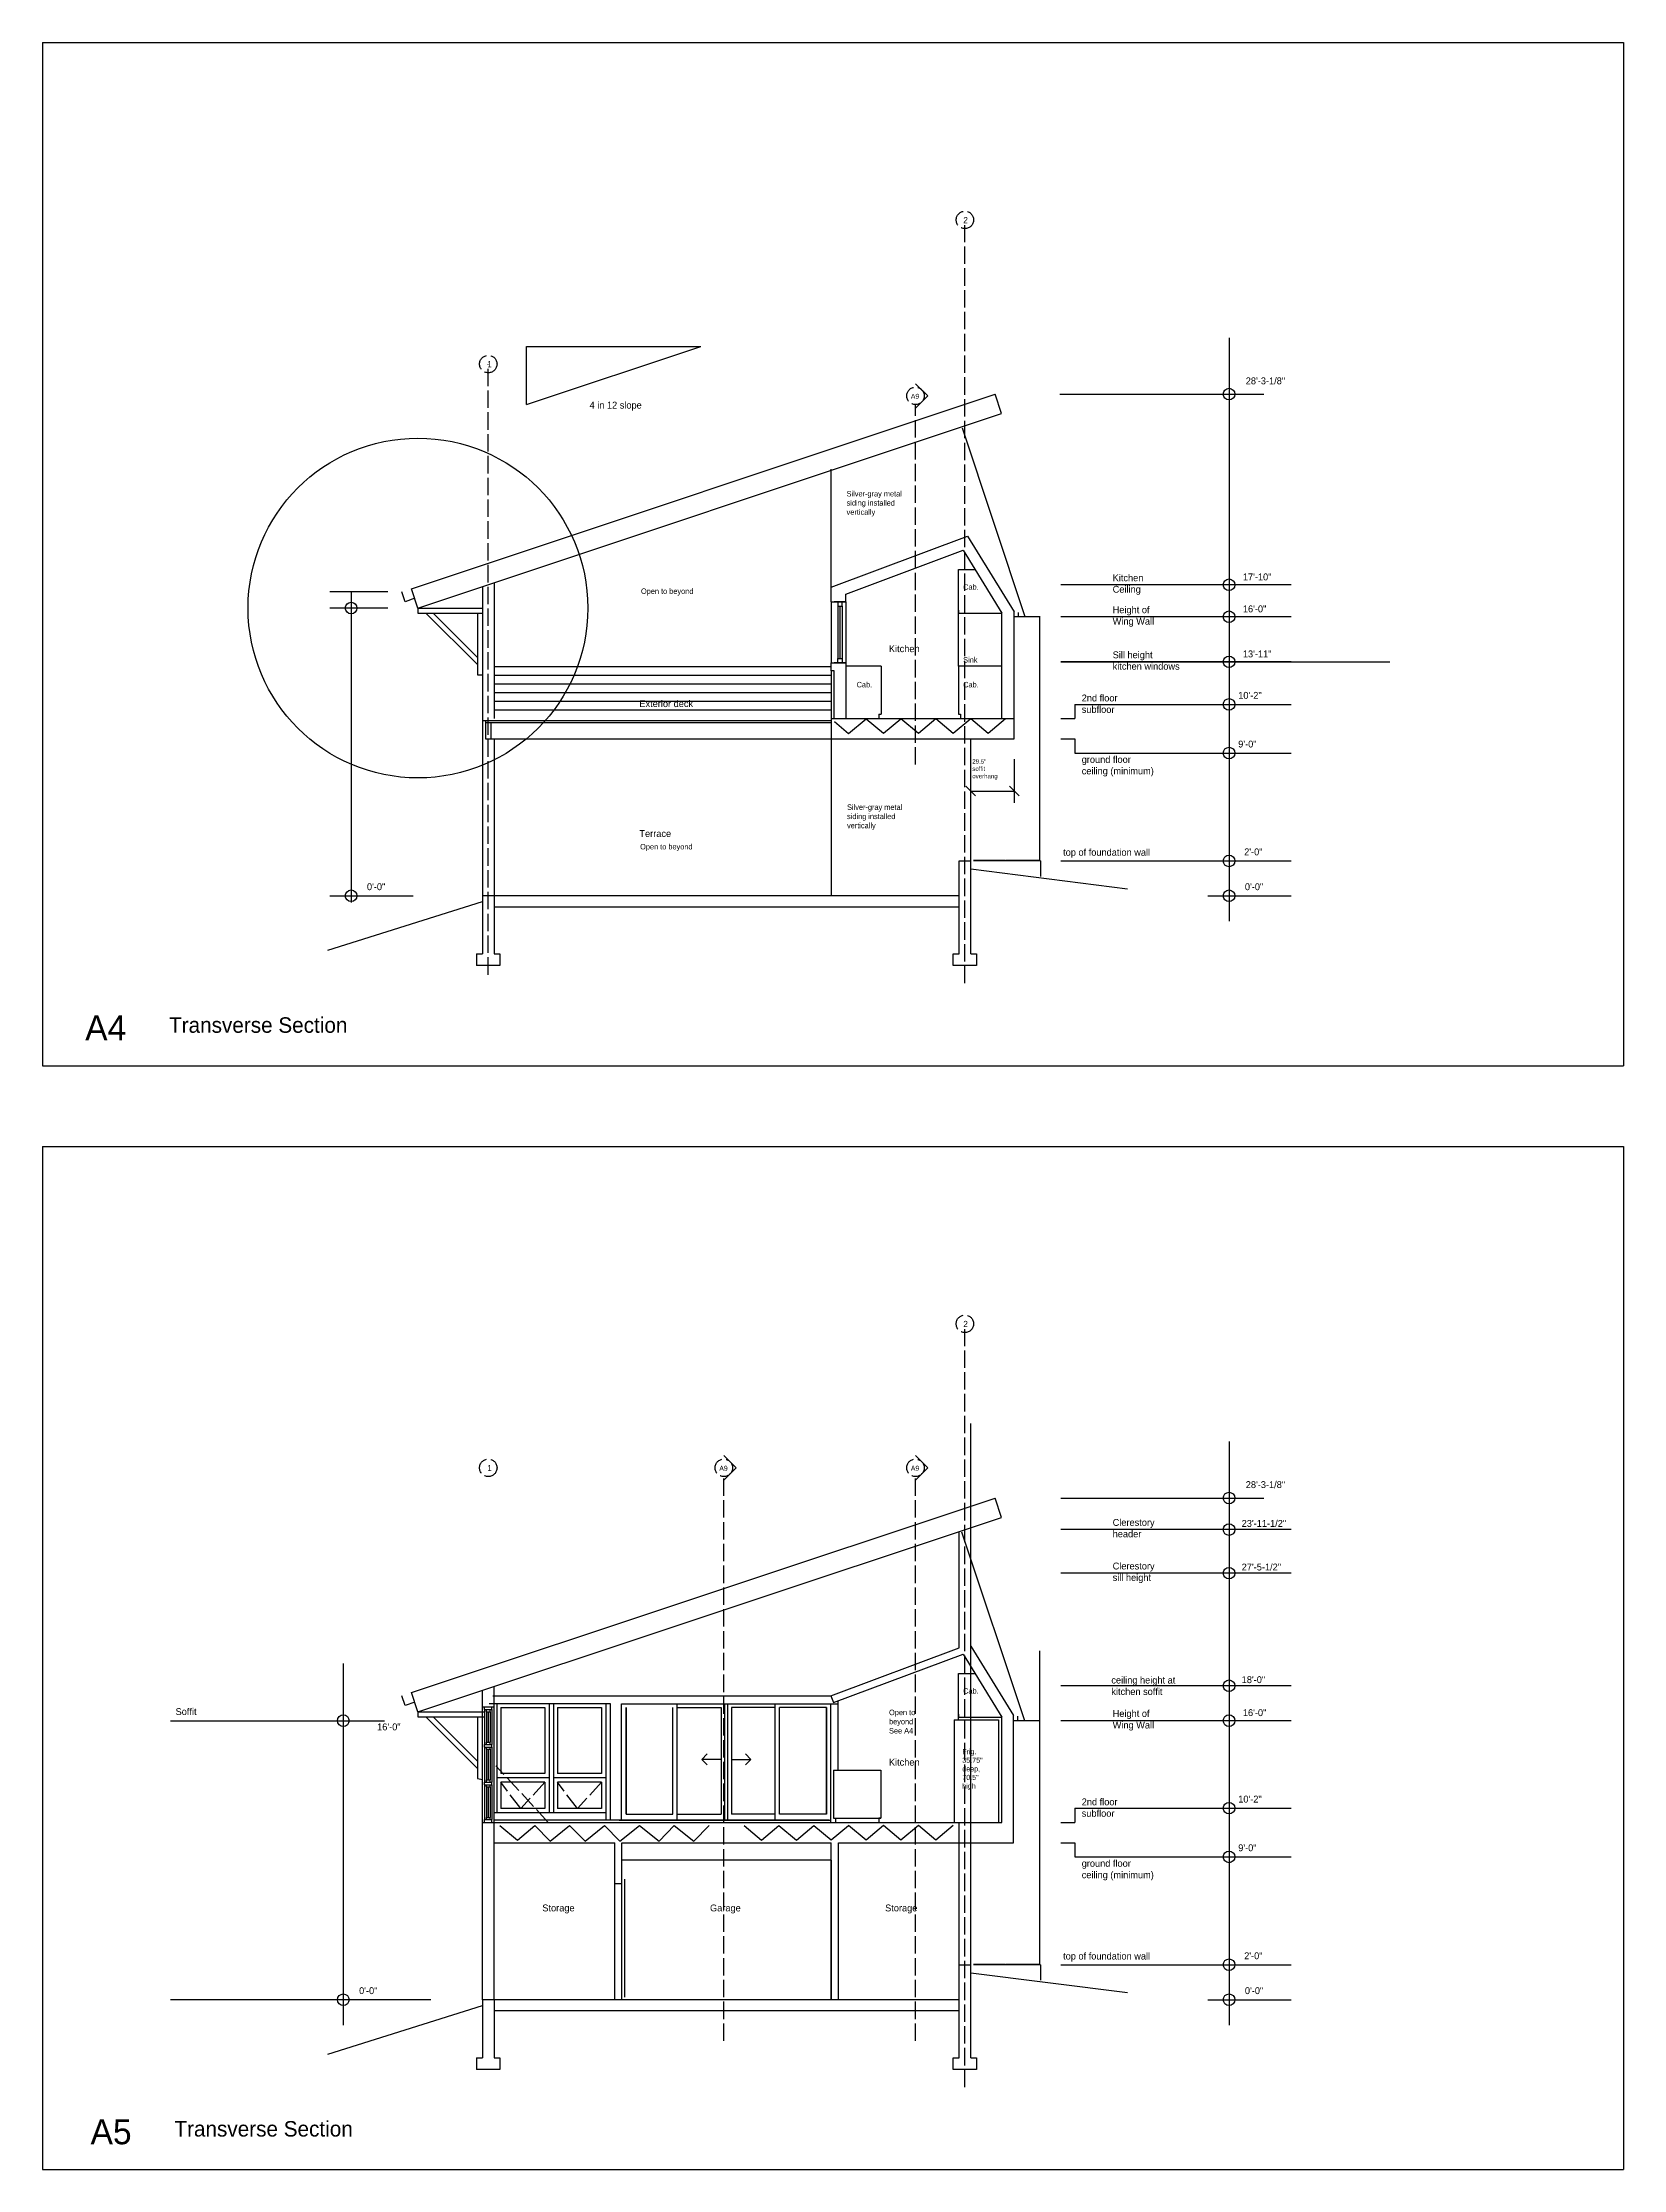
# Model space of a CAD drawing. Header units: inches. Extents: x -173 to 6851, y -1067 to 3486.
# Drawn here: x 2166 to 3254, y 1971 to 3434 of the extents above; entities that cross this region are included whole.
import ezdxf

# ---------------------------------------------------------------- set-up
doc = ezdxf.new("R2010")
doc.units = ezdxf.units.IN
doc.header["$MEASUREMENT"] = 0
doc.linetypes.add('ACAD_ISO02W100', pattern=[15, 12, -3])
for name, color, linetype in [('blocks', 251, 'Continuous'), ('const', 7, 'Continuous'), ('e1', 7, 'Continuous'), ('e2', 251, 'Continuous'), ('glassSwing', 172, 'ACAD_ISO02W100'), ('grid', 252, 'ACAD_ISO02W100'), ('millwork', 253, 'Continuous'), ('soffit', 253, 'ACAD_ISO02W100'), ('walls', 7, 'Continuous')]:
    doc.layers.add(name, color=color, linetype=linetype)

msp = doc.modelspace()

# ---------------------------------------------------------------- linework, layer by layer
for p, q in [((2166, 3434.3), (3254, 3434.3)), ((2166, 3434.3), (2166, 2730.3)), ((3254, 3434.3), (3254, 2730.3)), ((2166, 3235.3), (2166, 2730.3)), ((2796.8, 2871.2), (2804.8, 2871.2)), ((2166, 2730.3), (2836.2, 2730.3)), ((2166, 2730.3), (3254, 2730.3)), ((2166, 2674.8), (3254, 2674.8)), ((2166, 2674.8), (2166, 1970.8)), ((3254, 2674.8), (3254, 1970.8)), ((2166, 2475.8), (2166, 1970.8)), ((2796.8, 2111.6), (2804.8, 2111.6)), ((2166, 1970.8), (2836.2, 1970.8)), ((2166, 1970.8), (3254, 1970.8))]:
    msp.add_line(p, q)
at = {"layer": 'blocks'}
for p, q in [((2806.8, 2871.7), (2828.3, 2871.7)), ((2828.8, 2871.7), (2852.3, 2871.7)), ((2806.8, 2112.1), (2828.3, 2112.1)), ((2828.8, 2112.1), (2852.3, 2112.1))]:
    msp.add_line(p, q, dxfattribs=at)
at = {"layer": 'e1'}
for p, q in [((2708.8, 3059.6), (2802.6, 3094.7)), ((2802.6, 3094.7), (2834.8, 3042.7)), ((2718.8, 3054.8), (2799.5, 3085)), ((2799.5, 3085), (2826.3, 3041.7)), ((2796.3, 3041.7), (2796.3, 3071.7)), ((2796.3, 3071.7), (2807.7, 3071.7)), ((2708.9, 3049.6), (2718.8, 3049.6)), ((2718.8, 3049.6), (2710.8, 3049.6)), ((2713.3, 3049.6), (2713.3, 3046.6)), ((2713.3, 3046.6), (2716.3, 3046.6)), ((2714.8, 3046.6), (2714.8, 3010.6)), ((2716.3, 3046.6), (2716.3, 3049.6)), ((2796.3, 3043.7), (2796.3, 3041.7)), ((2796.3, 3041.7), (2826.3, 3041.7)), ((2837.8, 3039.2), (2834.8, 3039.2)), ((2837.8, 3039.2), (2837.8, 3042.2)), ((2708.8, 3007.6), (2719.1, 3007.6)), ((2710.8, 3002.1), (2708.8, 3002.1)), ((2718.8, 3007.6), (2710.9, 3007.6)), ((2713.3, 3007.6), (2713.3, 3010.6)), ((2713.3, 3010.6), (2716.3, 3010.6)), ((2716.3, 3010.6), (2716.3, 3007.6)), ((2743.1, 3005.2), (2719.1, 3005.2)), ((2743.1, 3005.2), (2743.1, 2972.2)), ((2826.3, 3005.2), (2796.3, 3005.2)), ((2796.3, 3005.2), (2796.3, 2972.2)), ((2741.6, 2972.2), (2743.1, 2972.2)), ((2741.6, 2972.2), (2741.6, 2969.2)), ((2796.3, 2972.2), (2797.8, 2972.2)), ((2797.8, 2972.2), (2797.8, 2969.2)), ((2708.8, 2967.7), (2470.8, 2967.7)), ((2470.8, 2967.7), (2470.8, 2955.2)), ((2708.8, 2966.2), (2470.8, 2966.2)), ((2474.8, 2955.2), (2474.8, 2966.2)), ((2708.8, 2969.2), (2708.8, 2955.2)), ((2796.8, 2329.8), (2796.8, 2409.8)), ((2804.8, 2330.8), (2804.8, 2412.5)), ((2708.5, 2296.7), (2796.8, 2329.8)), ((2804.8, 2330.8), (2834.3, 2283.1)), ((2710.3, 2292.1), (2799.5, 2325.4)), ((2799.5, 2325.4), (2826.3, 2282.1)), ((2796.3, 2282.1), (2796.3, 2312.1)), ((2796.3, 2312.1), (2807.7, 2312.1)), ((2708.5, 2296.7), (2710.3, 2292.1)), ((2796.3, 2284.1), (2796.3, 2282.1)), ((2793.4, 2280.1), (2823.9, 2280.1)), ((2793.4, 2280.1), (2793.4, 2209.6)), ((2796.3, 2282.1), (2826.3, 2282.1)), ((2823.9, 2280.1), (2823.9, 2209.6)), ((2837.3, 2279.6), (2834.3, 2279.6)), ((2837.3, 2279.6), (2837.3, 2282.6)), ((2710.3, 2245.6), (2710.3, 2212.6)), ((2710.3, 2245.6), (2743, 2245.6)), ((2743, 2245.6), (2743, 2212.6)), ((2710.3, 2212.6), (2711.8, 2212.6)), ((2711.8, 2212.6), (2711.8, 2209.6)), ((2743, 2212.6), (2741.5, 2212.6)), ((2741.5, 2212.6), (2741.5, 2209.6)), ((2559.8, 2087.6), (2559.8, 2167.6)), ((2564.8, 2087.6), (2564.8, 2167.6)), ((2708.8, 2087.6), (2708.8, 2179.6)), ((2713.8, 2087.6), (2713.8, 2179.6))]:
    msp.add_line(p, q, dxfattribs=at)
at = {"layer": 'e2'}
for p, q in [((2982.6, 3231.2), (2982.6, 2829.8)), ((2866.1, 3192.4), (3006.5, 3192.4)), ((2842.3, 3039.2), (2799.1, 3168.9)), ((3025.4, 3061.2), (2866.9, 3061.2)), ((2403.7, 3056.3), (2363.7, 3056.3)), ((2403.7, 3045.2), (2363.7, 3045.2)), ((2378.4, 3056.3), (2378.4, 2842.6)), ((2424.4, 3045.2), (2468.8, 3045.2)), ((2708.8, 3049.6), (2708.8, 3007.6)), ((2713.3, 3046.6), (2713.3, 3010.6)), ((2716.3, 3046.6), (2716.3, 3010.6)), ((2718.8, 3049.6), (2718.8, 3007.6)), ((2424.4, 3041.7), (2468.8, 3041.7)), ((2796.3, 3005.2), (2796.3, 3041.7)), ((2852.3, 3039.2), (2836.3, 3039.2)), ((2852.6, 3039.2), (2836.3, 3039.2)), ((2852.3, 2871.7), (2852.3, 3039.2)), ((3025.4, 3039.2), (2866.9, 3039.2)), ((2476.8, 3005.1), (2708.8, 3005.1)), ((2708.8, 3002.1), (2708.8, 2969.2)), ((2866.9, 3008.2), (3093.3, 3008.2)), ((3025.4, 3008.2), (2866.9, 3008.2)), ((2476.8, 2999.1), (2708.8, 2999.1)), ((2476.8, 2993.1), (2708.8, 2993.1)), ((2476.8, 2987.1), (2708.8, 2987.1)), ((2476.8, 2981.1), (2708.8, 2981.1)), ((2476.8, 2975.1), (2708.8, 2975.1)), ((2876.5, 2978.9), (3025.4, 2978.9)), ((2876.5, 2978.9), (2876.5, 2969.2)), ((2470.8, 2967.7), (2468.8, 2967.7)), ((2711, 2967.1), (2720.8, 2958.9)), ((2720.8, 2958.9), (2732.8, 2968.9)), ((2732.8, 2968.9), (2744.8, 2959.2)), ((2744.8, 2959.2), (2756.8, 2968.9)), ((2756.8, 2969.2), (2768.8, 2959.2)), ((2768.8, 2959.2), (2780.8, 2969.2)), ((2780.8, 2969.2), (2792.8, 2959.2)), ((2792.8, 2959.2), (2804.8, 2969.2)), ((2804.8, 2969.2), (2816.8, 2959.2)), ((2816.8, 2959.2), (2828.8, 2969.2)), ((2866.9, 2969.2), (2876.5, 2969.2)), ((2474.8, 2955.2), (2708.8, 2955.2)), ((2708.8, 2955.2), (2708.8, 2847.2)), ((2804.8, 2871.2), (2804.8, 2955.2)), ((2866.9, 2955.2), (2876.5, 2955.2)), ((2876.5, 2955.2), (2876.5, 2945.4)), ((2876.5, 2945.4), (3025.4, 2945.4)), ((2834.8, 2941.2), (2834.8, 2911.2)), ((2801.4, 2922.6), (2808.2, 2915.9)), ((2804.8, 2919.3), (2834.8, 2919.3)), ((2831.4, 2922.6), (2838.2, 2915.9)), ((2852.8, 2871.2), (2806.8, 2871.2)), ((2852.8, 2871.2), (2852.8, 2860.5)), ((2866.9, 2871.2), (3025.4, 2871.2)), ((2363.7, 2847.2), (2421.2, 2847.2)), ((2967.9, 2847.2), (3025.4, 2847.2)), ((2804.8, 2195.6), (2804.8, 2484.2)), ((2982.6, 2471.6), (2982.6, 2070.2)), ((2866.9, 2432.8), (3006.5, 2432.8)), ((2842.1, 2279.6), (2798.8, 2409.4)), ((3025.4, 2411.1), (2866.9, 2411.1)), ((3025.4, 2381.1), (2866.9, 2381.1)), ((2852.3, 2112.1), (2852.3, 2327.6)), ((2373, 2319), (2373, 2070.2)), ((3025.4, 2303.6), (2866.9, 2303.6)), ((2890.9, 2303.6), (2876.5, 2303.6)), ((2424.4, 2285.7), (2470.3, 2285.7)), ((2470.3, 2287.3), (2470.3, 2263.3)), ((2471.6, 2285.8), (2471.6, 2264.8)), ((2557, 2291.2), (2473.3, 2291.2)), ((2474.1, 2285.8), (2474.1, 2264.8)), ((2475.3, 2287.3), (2475.3, 2263.3)), ((2476, 2296.7), (2708.5, 2296.7)), ((2551.5, 2291.2), (2476.3, 2291.2)), ((2479, 2216.1), (2479, 2291.2)), ((2481.5, 2288.7), (2511.8, 2288.7)), ((2481.5, 2288.7), (2481.5, 2243.2)), ((2511.8, 2288.7), (2511.8, 2243.2)), ((2515, 2216.1), (2515, 2290.9)), ((2518, 2216.1), (2518, 2290.9)), ((2520.5, 2288.7), (2520.5, 2243.2)), ((2520.5, 2288.7), (2550.8, 2288.7)), ((2550.8, 2288.7), (2550.8, 2243.2)), ((2554, 2211.2), (2554, 2291.2)), ((2557, 2211.2), (2557, 2291.2)), ((2564.5, 2291.2), (2713.3, 2291.2)), ((2564.5, 2211.2), (2564.5, 2291.2)), ((2567.7, 2215.2), (2567.7, 2288.7)), ((2567.7, 2288.7), (2567.7, 2215.2)), ((2599.9, 2215.2), (2599.9, 2288.7)), ((2602.9, 2211.2), (2602.9, 2291.2)), ((2602.9, 2288.7), (2633.1, 2288.7)), ((2633.1, 2288.7), (2633.1, 2215.2)), ((2635.6, 2211.2), (2635.6, 2291.2)), ((2637.6, 2211.2), (2637.6, 2291.2)), ((2640.1, 2288.7), (2640.1, 2215.2)), ((2670.2, 2288.7), (2640.1, 2288.7)), ((2670.2, 2211.2), (2670.2, 2291.2)), ((2673.2, 2215.2), (2673.2, 2288.7)), ((2705.5, 2288.7), (2673.2, 2288.7)), ((2705.5, 2215.2), (2705.5, 2288.7)), ((2705.5, 2288.7), (2705.5, 2215.2)), ((2708.3, 2291.2), (2708.3, 2209.6)), ((2713.3, 2293.2), (2713.3, 2245.6)), ((2254, 2279.6), (2393.1, 2279.6)), ((2393.1, 2279.6), (2401.3, 2279.6)), ((2424.4, 2282.2), (2470.3, 2282.2)), ((2796.3, 2280.1), (2796.3, 2282.1)), ((2852.3, 2279.6), (2834.3, 2279.6)), ((2852.6, 2279.6), (2836.3, 2279.6)), ((3025.4, 2279.6), (2866.9, 2279.6)), ((2470.3, 2261.4), (2470.3, 2237.4)), ((2471.6, 2259.9), (2471.6, 2238.9)), ((2474.1, 2259.9), (2474.1, 2238.9)), ((2475.3, 2261.4), (2475.3, 2237.4)), ((2619.7, 2252.9), (2623.4, 2256.7)), ((2653.5, 2252.9), (2649.8, 2256.7)), ((2515, 2240.2), (2479, 2240.2)), ((2511.8, 2243.2), (2481.5, 2243.2)), ((2554, 2240.2), (2518, 2240.2)), ((2550.8, 2243.2), (2520.5, 2243.2)), ((2633.1, 2252.9), (2619.7, 2252.9)), ((2619.7, 2252.9), (2623.4, 2249.2)), ((2640.1, 2252.9), (2653.5, 2252.9)), ((2653.5, 2252.9), (2649.8, 2249.2)), ((2470.3, 2235.5), (2470.3, 2211.5)), ((2471.6, 2234), (2471.6, 2213)), ((2474.1, 2234), (2474.1, 2213)), ((2475.3, 2235.5), (2475.3, 2211.5)), ((2511.8, 2237.2), (2481.5, 2237.2)), ((2481.5, 2237.2), (2481.5, 2219.1)), ((2511.8, 2237.2), (2511.8, 2219.1)), ((2520.5, 2237.2), (2520.5, 2219.1)), ((2550.8, 2237.2), (2520.5, 2237.2)), ((2550.8, 2237.2), (2550.8, 2219.1)), ((2554, 2216.1), (2476.5, 2216.1)), ((2707.4, 2211.2), (2476.6, 2211.2)), ((2562.8, 2211.2), (2476.8, 2211.2)), ((2511.8, 2219.1), (2481.5, 2219.1)), ((2550.8, 2219.1), (2520.5, 2219.1)), ((2562.8, 2211.2), (2708.3, 2211.2)), ((2567.7, 2215.2), (2599.9, 2215.2)), ((2602.9, 2215.2), (2633.1, 2215.2)), ((2670.2, 2215.2), (2640.1, 2215.2)), ((2705.5, 2215.2), (2673.2, 2215.2)), ((2708.3, 2212.6), (2708.3, 2209.6)), ((2711.8, 2212.6), (2741.5, 2212.6)), ((2741.5, 2212.6), (2743, 2212.6)), ((2876.5, 2219.4), (3025.4, 2219.4)), ((2876.5, 2219.4), (2876.5, 2209.6)), ((2480.8, 2207.4), (2492.8, 2197.4)), ((2492.8, 2197.4), (2504.8, 2207.4)), ((2504.8, 2207.4), (2515.4, 2196.8)), ((2515.4, 2196.8), (2528.8, 2207.4)), ((2528.8, 2207.4), (2539.4, 2196.8)), ((2539.4, 2196.8), (2552.8, 2207.4)), ((2552.8, 2207.4), (2563.4, 2196.8)), ((2563.4, 2196.8), (2576.8, 2207.4)), ((2576.8, 2207.4), (2590.3, 2196.8)), ((2590.3, 2196.8), (2600.8, 2207.4)), ((2600.8, 2207.4), (2614.3, 2196.8)), ((2614.3, 2196.8), (2624.8, 2207.4)), ((2648.8, 2207.4), (2660.8, 2197.4)), ((2660.8, 2197.4), (2672.8, 2207.4)), ((2672.8, 2207.4), (2684.8, 2197.4)), ((2684.8, 2197.4), (2696.8, 2207.4)), ((2696.8, 2207.4), (2708.8, 2197.6)), ((2708.8, 2197.6), (2720.8, 2207.4)), ((2720.8, 2207.6), (2732.8, 2197.6)), ((2732.8, 2197.6), (2744.8, 2207.6)), ((2744.8, 2207.6), (2756.8, 2197.6)), ((2756.8, 2197.6), (2768.8, 2207.6)), ((2768.8, 2207.6), (2780.8, 2197.6)), ((2780.8, 2197.6), (2792.8, 2207.6)), ((2796.8, 2195.6), (2796.8, 2209.6)), ((2866.9, 2209.6), (2876.5, 2209.6)), ((2866.9, 2195.6), (2876.5, 2195.6)), ((2876.5, 2195.6), (2876.5, 2185.9)), ((2708.8, 2183.6), (2564.8, 2183.6)), ((2876.5, 2185.9), (3025.4, 2185.9)), ((2852.8, 2111.6), (2806.8, 2111.6)), ((2852.8, 2111.6), (2852.8, 2101)), ((2866.9, 2111.7), (3025.4, 2111.7)), ((2433.2, 2087.6), (2254, 2087.6)), ((2967.9, 2087.6), (3025.4, 2087.6))]:
    msp.add_line(p, q, dxfattribs=at)
for centre, radius in [((2982.6, 3192.4), 4), ((2424.4, 3045.2), 116.9), ((2982.6, 3061.2), 4), ((2378.4, 3045.2), 4), ((2982.6, 3039.2), 4), ((2982.6, 3008.2), 4), ((2982.6, 2978.9), 4), ((2982.6, 2945.4), 4), ((2982.6, 2871.2), 4), ((2378.4, 2847.2), 4), ((2982.6, 2847.2), 4), ((2982.6, 2432.8), 4), ((2982.6, 2411.1), 4), ((2982.6, 2381.1), 4), ((2982.6, 2303.6), 4), ((2373, 2279.6), 4), ((2982.6, 2279.6), 4), ((2475.3, 2235.5), 0.00114), ((2982.6, 2219.4), 4), ((2982.6, 2185.9), 4), ((2982.6, 2111.7), 4), ((2373, 2087.6), 4), ((2982.6, 2087.6), 4)]:
    msp.add_circle(centre, radius, dxfattribs=at)
at = {"layer": 'glassSwing'}
msp.add_line((2514.1, 2209.6), (2478.1, 2248.6), dxfattribs=at)
at = {"layer": 'grid'}
for p, q in [((2800.8, 2787), (2800.8, 3308.6)), ((2472.8, 2792.9), (2472.8, 3213)), ((2766.8, 2937.5), (2766.8, 3185.2)), ((2800.8, 2027.4), (2800.8, 2549)), ((2634.9, 2059.3), (2634.9, 2447.6)), ((2766.8, 2059.3), (2766.8, 2447.6))]:
    msp.add_line(p, q, dxfattribs=at)
for centre in [(2800.8, 3312.3), (2472.8, 3213.1), (2766.8, 3191.2), (2800.8, 2552.7), (2472.8, 2453.6), (2634.9, 2453.6), (2766.8, 2453.6)]:
    msp.add_circle(centre, 6, dxfattribs=at)
at = {"layer": 'millwork'}
for p, q in [((2499, 3215.2), (2499, 3225.2)), ((2499, 3225.2), (2619, 3225.2)), ((2499, 3185.2), (2499, 3225.2)), ((2499, 3205.2), (2499, 3215.2)), ((2499, 3205.2), (2499, 3205.2)), ((2708.8, 3059.6), (2708.8, 3140.7)), ((2468.8, 3060), (2468.8, 2847.2)), ((2476.8, 3062.7), (2476.8, 2969.2)), ((2424.4, 3045.2), (2424.4, 3041.7)), ((2429.9, 3041.7), (2465.3, 3006.3)), ((2434.8, 3041.7), (2465.3, 3011.2)), ((2465.3, 3041.7), (2465.3, 2999.3)), ((2465.3, 2999.3), (2468.8, 2999.3)), ((2476.8, 2955.2), (2476.8, 2847.2)), ((2424.4, 2285.7), (2424.4, 2282.2)), ((2429.9, 2282.2), (2465.3, 2246.8)), ((2434.8, 2282.2), (2465.3, 2251.7)), ((2465.3, 2282.2), (2465.3, 2239.8)), ((2465.3, 2239.8), (2468.8, 2239.1))]:
    msp.add_line(p, q, dxfattribs=at)
at = {"layer": 'soffit'}
for p, q in [((2495.1, 2219.1), (2481.5, 2237.2)), ((2511.8, 2237.2), (2495.1, 2219.1)), ((2534.1, 2219.1), (2520.5, 2237.2)), ((2550.8, 2237.2), (2534.1, 2219.1))]:
    msp.add_line(p, q, dxfattribs=at)
at = {"layer": 'walls'}
for p, q in [((2499, 3185.2), (2619, 3225.2)), ((2420, 3058.5), (2821.6, 3192.4)), ((2766.8, 3199.6), (2775.3, 3191.2)), ((2766.8, 3182.7), (2775.3, 3191.2)), ((2826, 3179.1), (2821.6, 3192.4)), ((2424.4, 3045.2), (2826, 3179.1)), ((2708.8, 3049.6), (2708.8, 3059.6)), ((2415.5, 3049.6), (2413.3, 3056.3)), ((2422.2, 3051.9), (2415.5, 3049.6)), ((2424.4, 3045.2), (2420, 3058.5)), ((2718.8, 3049.6), (2718.8, 3054.8)), ((2826.3, 2969.2), (2826.3, 3041.7)), ((2834.8, 2955.2), (2834.8, 3042.7)), ((2708.8, 3002.1), (2708.8, 3007.6)), ((2710.8, 2969.2), (2710.8, 3002.1)), ((2719.1, 2969.2), (2719.1, 3007.6)), ((2708.8, 2969.2), (2834.8, 2969.2)), ((2470.8, 2955.2), (2474.8, 2955.2)), ((2708.8, 2955.2), (2834.8, 2955.2)), ((2796.8, 2807.2), (2796.8, 2871.2)), ((2804.8, 2807.2), (2804.8, 2871.2)), ((2804.8, 2865.8), (2912.7, 2852)), ((2362.3, 2809.7), (2468.8, 2843.2)), ((2796.8, 2847.2), (2468.8, 2847.2)), ((2468.8, 2847.2), (2468.8, 2827.7)), ((2468.8, 2844.4), (2468.8, 2807.2)), ((2476.8, 2847.2), (2476.8, 2807.2)), ((2476.8, 2839.7), (2796.8, 2839.7)), ((2464.8, 2807.2), (2468.8, 2807.2)), ((2464.8, 2807.2), (2464.8, 2799.2)), ((2480.8, 2799.2), (2464.8, 2799.2)), ((2468.8, 2799.2), (2464.8, 2799.2)), ((2476.8, 2807.2), (2480.8, 2807.2)), ((2480.8, 2807.2), (2480.8, 2799.2)), ((2792.8, 2807.2), (2796.8, 2807.2)), ((2792.8, 2799.2), (2792.8, 2807.2)), ((2808.8, 2799.2), (2792.8, 2799.2)), ((2804.8, 2807.2), (2808.8, 2807.2)), ((2808.8, 2807.2), (2808.8, 2799.2)), ((2634.9, 2462.1), (2643.4, 2453.6)), ((2766.8, 2462.1), (2775.3, 2453.6)), ((2634.9, 2445.1), (2643.4, 2453.6)), ((2766.8, 2445.1), (2775.3, 2453.6)), ((2420, 2299), (2821.6, 2432.8)), ((2826, 2419.5), (2821.6, 2432.8)), ((2424.4, 2285.7), (2826, 2419.5)), ((2424.4, 2285.7), (2420, 2299)), ((2424.4, 2285.7), (2420, 2299)), ((2468.8, 2087.6), (2468.8, 2300.5)), ((2476.8, 2087.6), (2476.8, 2303.1)), ((2415.5, 2290.1), (2413.3, 2296.7)), ((2415.5, 2290.1), (2413.3, 2296.7)), ((2422.2, 2292.3), (2415.5, 2290.1)), ((2422.2, 2292.3), (2415.5, 2290.1)), ((2468.8, 2289.1), (2476.8, 2289.1)), ((2470.3, 2287.3), (2470.3, 2289.1)), ((2470.3, 2287.3), (2475.3, 2287.3)), ((2471.6, 2285.8), (2471.6, 2287.3)), ((2471.6, 2285.8), (2474.1, 2285.8)), ((2472.8, 2285.8), (2472.8, 2264.8)), ((2474.1, 2285.8), (2474.1, 2287.3)), ((2475.3, 2287.3), (2475.3, 2289.1)), ((2834.3, 2195.6), (2834.3, 2283.1)), ((2826.3, 2209.6), (2826.3, 2282.1)), ((2470.3, 2261.4), (2470.3, 2263.3)), ((2470.3, 2263.3), (2475.3, 2263.3)), ((2470.3, 2261.4), (2475.3, 2261.4)), ((2471.6, 2264.8), (2474.1, 2264.8)), ((2471.6, 2263.3), (2471.6, 2264.8)), ((2471.6, 2259.9), (2471.6, 2261.4)), ((2471.6, 2259.9), (2474.1, 2259.9)), ((2472.8, 2259.9), (2472.8, 2238.9)), ((2474.1, 2263.3), (2474.1, 2264.8)), ((2474.1, 2259.9), (2474.1, 2261.4)), ((2475.3, 2261.4), (2475.3, 2263.3)), ((2470.3, 2235.5), (2470.3, 2237.4)), ((2470.3, 2237.4), (2475.3, 2237.4)), ((2470.3, 2235.5), (2475.3, 2235.5)), ((2471.6, 2238.9), (2474.1, 2238.9)), ((2471.6, 2237.4), (2471.6, 2238.9)), ((2471.6, 2234), (2471.6, 2235.5)), ((2471.6, 2234), (2474.1, 2234)), ((2472.8, 2234), (2472.8, 2213)), ((2474.1, 2237.4), (2474.1, 2238.9)), ((2474.1, 2234), (2474.1, 2235.5)), ((2475.3, 2235.5), (2475.3, 2237.4)), ((2470.3, 2209.6), (2470.3, 2211.5)), ((2470.3, 2211.5), (2475.3, 2211.5)), ((2471.6, 2213), (2474.1, 2213)), ((2471.6, 2211.5), (2471.6, 2213)), ((2474.1, 2211.5), (2474.1, 2213)), ((2475.3, 2209.6), (2475.3, 2211.5)), ((2468.8, 2209.6), (2476.8, 2209.6)), ((2476.8, 2209.6), (2826.3, 2209.6)), ((2476.8, 2195.6), (2559.8, 2195.6)), ((2559.8, 2167.6), (2559.8, 2195.6)), ((2564.8, 2195.6), (2708.8, 2195.6)), ((2564.8, 2167.6), (2564.8, 2195.6)), ((2708.8, 2179.6), (2708.8, 2195.6)), ((2713.8, 2195.6), (2834.3, 2195.6)), ((2713.8, 2179.6), (2713.8, 2195.6)), ((2796.8, 2111.6), (2796.8, 2195.6)), ((2804.8, 2111.6), (2804.8, 2195.6)), ((2708.8, 2183.6), (2708.8, 2087.6)), ((2559.8, 2167.6), (2564.8, 2167.6)), ((2566.6, 2170.6), (2566.6, 2089.3)), ((2796.8, 2047.6), (2796.8, 2111.6)), ((2804.8, 2047.6), (2804.8, 2111.6)), ((2804.8, 2106.2), (2912.7, 2092.5)), ((2362.3, 2050.1), (2468.8, 2083.6)), ((2796.8, 2087.6), (2468.8, 2087.6)), ((2468.8, 2087.6), (2468.8, 2068.1)), ((2468.8, 2084.8), (2468.8, 2047.6)), ((2476.8, 2087.6), (2476.8, 2047.6)), ((2476.8, 2080.1), (2796.8, 2080.1)), ((2464.8, 2047.6), (2468.8, 2047.6)), ((2464.8, 2047.6), (2464.8, 2039.6)), ((2480.8, 2039.6), (2464.8, 2039.6)), ((2468.8, 2039.6), (2464.8, 2039.6)), ((2476.8, 2047.6), (2480.8, 2047.6)), ((2480.8, 2047.6), (2480.8, 2039.6)), ((2792.8, 2047.6), (2796.8, 2047.6)), ((2792.8, 2039.6), (2792.8, 2047.6)), ((2808.8, 2039.6), (2792.8, 2039.6)), ((2804.8, 2047.6), (2808.8, 2047.6)), ((2808.8, 2047.6), (2808.8, 2039.6))]:
    msp.add_line(p, q, dxfattribs=at)

# ---------------------------------------------------------------- texts
at = {"layer": 'const', "attachment_point": 1}
for s, insert, char_height, width in [('2', (2799.7, 3314.3), 4.26, 1625.197), ('1', (2472.1, 3215.2), 4.26, 1625.197), ('A9', (2763.6, 3192.6), 3.41, 1300.158), ('28\'-3-1/8"', (2994.1, 3203.9), 4.74, 1805.775), ('4 in 12 slope', (2542.5, 3187.2), 4.736, 1805.775), ('\\PSilver-gray metal^Jsiding installed^Jvertically', (2719.4, 3132.1), 3.789, 1444.62), ('Open to beyond', (2577.9, 3058.7), 3.789, 1444.62), ('Cab.', (2799.6, 3061.6), 3.79, 1444.62), ('Kitchen\\PCeiling', (2902.5, 3068.4), 4.74, 1805.775), ('17\'-10"', (2992.1, 3069), 4.74, 1805.775), ('Height of \\PWing Wall', (2902.5, 3046.4), 4.74, 1805.775), ('16\'-0"', (2992.1, 3047), 4.74, 1805.775), ('Kitchen', (2748.5, 3019.6), 4.74, 1805.775), ('Sill height^Jkitchen windows', (2902.5, 3015.4), 4.736, 1805.775), ('13\'-11"', (2992.1, 3016), 4.74, 1805.775), ('Sink', (2799.6, 3011.5), 3.79, 1444.62), ('Cab.', (2726.3, 2994.4), 3.79, 1444.62), ('Cab.', (2799.6, 2994.4), 3.79, 1444.62), ('2nd floor^Jsubfloor', (2881.2, 2985.7), 4.736, 1805.775), ('10\'-2"', (2988.9, 2987.5), 4.74, 1805.775), ('Exterior deck', (2576.8, 2981.8), 4.736, 1805.775), ('ground floor^Jceiling (minimum)', (2881.2, 2943.4), 4.736, 1805.775), ('9\'-0"', (2988.9, 2954), 4.74, 1805.775), ('29.5"^Jsoffit^Joverhang', (2805.9, 2941.2), 3.031, 1155.696), ('\\PSilver-gray metal^Jsiding installed^Jvertically', (2719.7, 2916.4), 3.789, 1444.62), ('Terrace', (2576.8, 2892.4), 4.74, 1805.775), ('Open to beyond', (2577.3, 2882.9), 3.789, 1444.62), ('top of foundation wall', (2868.4, 2879.5), 4.736, 1805.775), ('2\'-0"', (2993, 2879.8), 4.74, 1805.775), ('0\'-0"', (2389.3, 2855.8), 4.74, 1805.775), ('0\'-0"', (2993.5, 2855.8), 4.74, 1805.775), ('A4', (2195.4, 2765), 17.26, 6582.049), ('Transverse Section', (2253.1, 2763.6), 10.656, 4062.993), ('2', (2799.7, 2554.7), 4.26, 1625.197), ('1', (2472.1, 2455.6), 4.26, 1625.197), ('A9', (2631.8, 2455), 3.41, 1300.158), ('A9', (2763.6, 2455), 3.41, 1300.158), ('28\'-3-1/8"', (2994.1, 2444.4), 4.74, 1805.775), ('Clerestory^Jheader', (2902.5, 2418.4), 4.736, 1805.775), ('\\P23\'-11-1/2"', (2991.3, 2425.6), 4.736, 1805.775), ('Clerestory^Jsill height', (2902.5, 2388.4), 4.736, 1805.775), ('\\P27\'-5-1/2"', (2991.3, 2395.6), 4.74, 1805.775), ('Cab.', (2799.6, 2302), 3.79, 1444.62), ('\\Pceiling height at^Jkitchen soffit', (2901.6, 2317.8), 4.736, 1805.775), ('\\P18\'-0"', (2991.3, 2318.1), 4.74, 1805.775), ('Soffit', (2257.6, 2288.2), 4.74, 1805.775), ('Open to^Jbeyond^JSee A4', (2748.6, 2287.2), 3.789, 1444.62), ('Height of \\PWing Wall', (2902.5, 2286.9), 4.74, 1805.775), ('16\'-0"', (2992.1, 2287.5), 4.74, 1805.775), ('16\'-0"', (2396.3, 2277.7), 4.74, 1805.775), ('Frig.^J35.75"^Jdeep,^J70.5"^Jhigh', (2799, 2260.1), 3.552, 1354.331), ('Kitchen', (2748.5, 2253.4), 4.74, 1805.775), ('2nd floor^Jsubfloor', (2881.2, 2226.1), 4.736, 1805.775), ('10\'-2"', (2988.9, 2228), 4.74, 1805.775), ('ground floor^Jceiling (minimum)', (2881.2, 2183.8), 4.736, 1805.775), ('9\'-0"', (2988.9, 2194.5), 4.74, 1805.775), ('Storage', (2510, 2153.1), 4.74, 1805.775), ('Garage', (2625.4, 2153.1), 4.74, 1805.775), ('Storage', (2745.9, 2153.1), 4.74, 1805.775), ('top of foundation wall', (2868.4, 2120), 4.736, 1805.775), ('2\'-0"', (2993, 2120.2), 4.74, 1805.775), ('0\'-0"', (2383.9, 2096.2), 4.74, 1805.775), ('0\'-0"', (2993.5, 2096.2), 4.74, 1805.775), ('A5', (2199.1, 2005.4), 17.26, 6582.049), ('Transverse Section', (2256.8, 2004.1), 10.656, 4062.993)]:
    msp.add_mtext(s, dxfattribs=dict(at, insert=insert, char_height=char_height, width=width))

doc.saveas('drawing.dxf')
